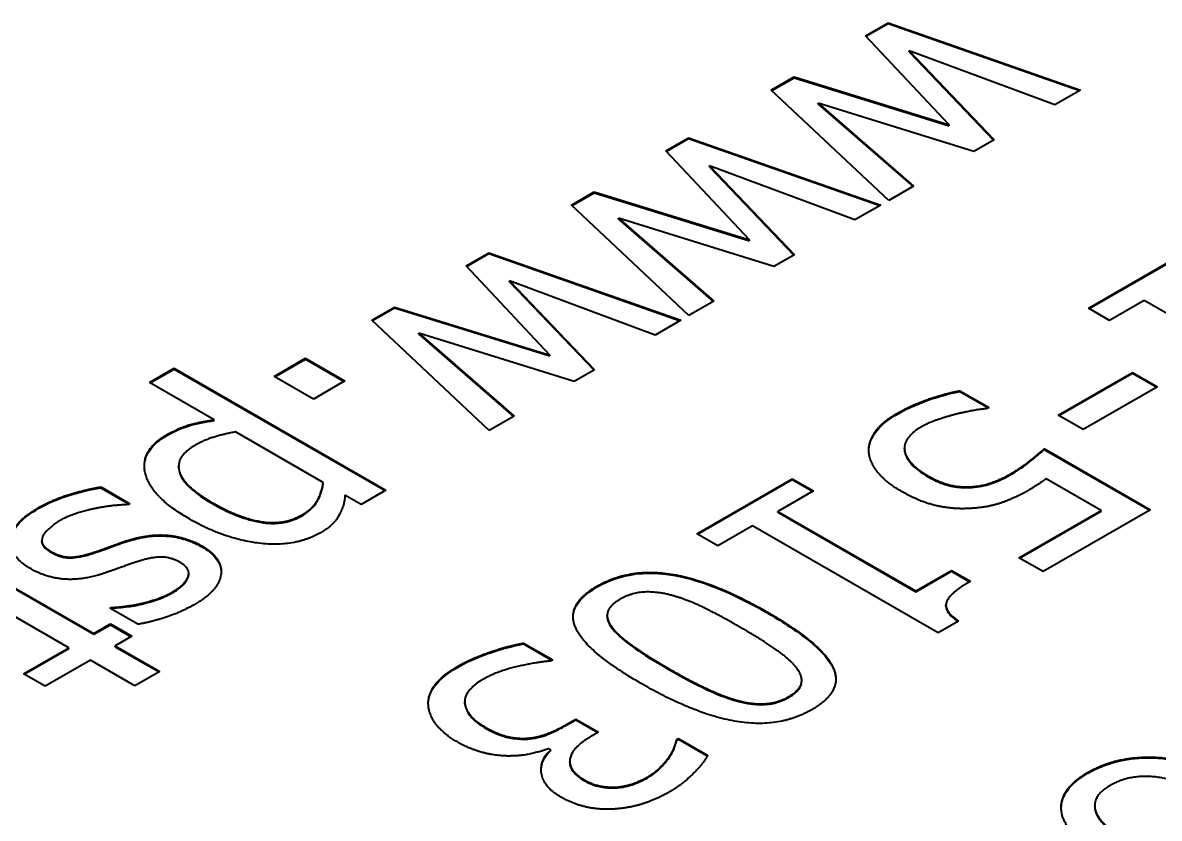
# Model space of a CAD drawing. Header units: millimetres. Extents: x 0 to 1682, y 0 to 1188.
# Drawn here: x 1434.817 to 1439.496, y 1070.36 to 1073.636 of the extents above; entities that cross this region are included whole.
import ezdxf

# ---------------------------------------------------------------- set-up
doc = ezdxf.new("R2010")
doc.units = ezdxf.units.MM
doc.header["$LTSCALE"] = 2
doc.layers.add('가시적인 것(ISO)', color=3, linetype='Continuous', lineweight=40)
doc.layers.add('가시적인 좁은 것(ISO)', color=3, linetype='Continuous', lineweight=35)

msp = doc.modelspace()

# ---------------------------------------------------------------- linework, layer by layer
at = {"layer": '가시적인 것(ISO)'}
for p, q in [((1438.2863, 1073.5821), (1438.3798, 1073.636)), ((1438.2883, 1073.58), (1438.3798, 1073.6327)), ((1438.3798, 1073.636), (1439.1713, 1073.3584)), ((1438.3798, 1073.6327), (1438.3798, 1073.636)), ((1438.3798, 1073.6327), (1439.1678, 1073.3564)), ((1438.6308, 1073.2151), (1438.2863, 1073.5821)), ((1439.0654, 1073.2974), (1438.4658, 1073.52)), ((1438.4658, 1073.52), (1438.8158, 1073.1537)), ((1438.4658, 1073.5167), (1438.4658, 1073.52)), ((1438.4658, 1073.5167), (1438.8138, 1073.1525)), ((1437.8985, 1073.3588), (1437.992, 1073.4127)), ((1437.9007, 1073.3568), (1437.992, 1073.4094)), ((1437.992, 1073.4127), (1438.6308, 1073.2151)), ((1437.992, 1073.4094), (1437.992, 1073.4127)), ((1437.992, 1073.4094), (1438.6308, 1073.2118)), ((1438.3819, 1072.9038), (1437.8985, 1073.3588)), ((1439.1713, 1073.3584), (1439.0654, 1073.2974)), ((1438.7319, 1073.1054), (1438.0917, 1073.3046)), ((1438.0917, 1073.3046), (1438.4844, 1072.9628)), ((1438.0917, 1073.3013), (1438.0917, 1073.3046)), ((1438.0917, 1073.3013), (1438.4821, 1072.9615)), ((1438.6308, 1073.2118), (1438.6308, 1073.2151)), ((1437.4639, 1073.1085), (1437.5574, 1073.1624)), ((1437.4659, 1073.1064), (1437.5574, 1073.1591)), ((1437.5574, 1073.1624), (1438.3489, 1072.8848)), ((1437.5574, 1073.1591), (1437.5574, 1073.1624)), ((1437.5574, 1073.1591), (1438.3454, 1072.8828)), ((1438.8158, 1073.1537), (1438.7319, 1073.1054)), ((1437.8084, 1072.7415), (1437.4639, 1073.1085)), ((1437.6434, 1073.0464), (1437.9934, 1072.6801)), ((1438.243, 1072.8238), (1437.6434, 1073.0464)), ((1437.6434, 1073.0431), (1437.6434, 1073.0464)), ((1437.6434, 1073.0431), (1437.9914, 1072.6789)), ((1438.4844, 1072.9628), (1438.3819, 1072.9038)), ((1437.0761, 1072.8852), (1437.1696, 1072.9391)), ((1437.0783, 1072.8832), (1437.1696, 1072.9358)), ((1437.1696, 1072.9391), (1437.8084, 1072.7415)), ((1437.1696, 1072.9358), (1437.1696, 1072.9391)), ((1437.1696, 1072.9358), (1437.8084, 1072.7382)), ((1437.5595, 1072.4302), (1437.0761, 1072.8852)), ((1438.3489, 1072.8848), (1438.243, 1072.8238)), ((1437.9095, 1072.6318), (1437.2693, 1072.831)), ((1437.2693, 1072.831), (1437.662, 1072.4892)), ((1437.2693, 1072.8277), (1437.2693, 1072.831)), ((1437.2693, 1072.8277), (1437.6597, 1072.4879)), ((1437.8084, 1072.7382), (1437.8084, 1072.7415)), ((1436.6415, 1072.635), (1436.735, 1072.6888)), ((1436.6435, 1072.6328), (1436.735, 1072.6855)), ((1436.735, 1072.6888), (1437.5265, 1072.4112)), ((1436.735, 1072.6855), (1436.735, 1072.6888)), ((1436.735, 1072.6855), (1437.523, 1072.4092)), ((1437.9934, 1072.6801), (1437.9095, 1072.6318)), ((1439.2041, 1072.4605), (1439.5974, 1072.687)), ((1439.2069, 1072.4588), (1439.5974, 1072.6837)), ((1436.986, 1072.2679), (1436.6415, 1072.635)), ((1437.4206, 1072.3502), (1436.821, 1072.5728)), ((1436.821, 1072.5728), (1437.171, 1072.2065)), ((1436.821, 1072.5695), (1436.821, 1072.5728)), ((1436.821, 1072.5695), (1437.169, 1072.2053)), ((1437.662, 1072.4892), (1437.5595, 1072.4302)), ((1439.4337, 1072.4929), (1439.2907, 1072.4106)), ((1440.1984, 1072.0526), (1439.4337, 1072.4929)), ((1436.2537, 1072.4116), (1436.3472, 1072.4655)), ((1436.2559, 1072.4096), (1436.3472, 1072.4622)), ((1436.3472, 1072.4655), (1436.986, 1072.2679)), ((1436.3472, 1072.4622), (1436.3472, 1072.4655)), ((1436.3472, 1072.4622), (1436.986, 1072.2646)), ((1439.2907, 1072.4106), (1439.2041, 1072.4605)), ((1436.7371, 1071.9566), (1436.2537, 1072.4116)), ((1437.5265, 1072.4112), (1437.4206, 1072.3502)), ((1437.0871, 1072.1582), (1436.4469, 1072.3574)), ((1436.4469, 1072.3574), (1436.8396, 1072.0156)), ((1436.4469, 1072.3541), (1436.4469, 1072.3574)), ((1436.4469, 1072.3541), (1436.8373, 1072.0143)), ((1435.8514, 1072.18), (1435.9807, 1072.2544)), ((1435.8543, 1072.1783), (1435.9807, 1072.2512)), ((1435.9807, 1072.2544), (1436.143, 1072.161)), ((1435.9807, 1072.2512), (1435.9807, 1072.2544)), ((1435.9807, 1072.2512), (1436.1402, 1072.1593)), ((1436.986, 1072.2646), (1436.986, 1072.2679)), ((1435.3385, 1072.1546), (1435.4402, 1072.2132)), ((1435.3413, 1072.153), (1435.4402, 1072.21)), ((1435.4402, 1072.2132), (1436.3115, 1071.7115)), ((1435.4402, 1072.21), (1435.4402, 1072.2132)), ((1435.4402, 1072.21), (1436.3086, 1071.7099)), ((1437.171, 1072.2065), (1437.0871, 1072.1582)), ((1439.0796, 1072.0205), (1439.3849, 1072.1963)), ((1439.3849, 1072.1963), (1439.4881, 1072.1369)), ((1439.3849, 1072.1931), (1439.3849, 1072.1963)), ((1435.6053, 1072.001), (1435.3385, 1072.1546)), ((1436.0137, 1072.0865), (1435.8514, 1072.18)), ((1436.143, 1072.161), (1436.0137, 1072.0865)), ((1439.0824, 1072.0189), (1439.3849, 1072.1931)), ((1439.3849, 1072.1931), (1439.4852, 1072.1353)), ((1438.6746, 1072.1207), (1438.7949, 1072.0514)), ((1438.6746, 1072.1174), (1438.6746, 1072.1207)), ((1438.6746, 1072.1174), (1438.7921, 1072.0498)), ((1439.4881, 1072.1369), (1439.1828, 1071.9611)), ((1436.8396, 1072.0156), (1436.7371, 1071.9566)), ((1438.7949, 1072.0514), (1438.7874, 1072.0471)), ((1439.1828, 1071.9611), (1439.0796, 1072.0205)), ((1435.6053, 1071.9977), (1435.6053, 1072.001)), ((1436.0536, 1071.7428), (1435.6919, 1071.9511)), ((1438.4467, 1071.881), (1438.4467, 1071.8843)), ((1438.4477, 1071.8696), (1438.4477, 1071.8728)), ((1439.0225, 1071.8823), (1439.4599, 1071.6305)), ((1439.0225, 1071.8791), (1439.0225, 1071.8823)), ((1439.0225, 1071.8791), (1439.457, 1071.6289)), ((1435.4585, 1071.8062), (1435.4585, 1071.8095)), ((1436.0536, 1071.7395), (1436.0536, 1071.7428)), ((1437.5916, 1071.5319), (1437.9849, 1071.7584)), ((1437.5944, 1071.5303), (1437.9849, 1071.7551)), ((1437.9849, 1071.7584), (1438.0716, 1071.7085)), ((1437.9849, 1071.7551), (1437.9849, 1071.7584)), ((1437.9849, 1071.7551), (1438.0687, 1071.7069)), ((1439.2563, 1071.6281), (1439.0301, 1071.7584)), ((1435.1377, 1071.7246), (1435.258, 1071.6553)), ((1435.1377, 1071.7213), (1435.1377, 1071.7246)), ((1435.1377, 1071.7213), (1435.2552, 1071.6537)), ((1436.2097, 1071.6529), (1436.143, 1071.6913)), ((1436.3115, 1071.7115), (1436.2097, 1071.6529)), ((1438.0716, 1071.7085), (1437.9251, 1071.6242)), ((1438.7124, 1071.7219), (1438.7124, 1071.7251)), ((1435.258, 1071.6553), (1435.2525, 1071.6521)), ((1437.9251, 1071.6242), (1438.4938, 1071.2967)), ((1437.9251, 1071.6209), (1437.9251, 1071.6242)), ((1437.9251, 1071.6209), (1438.4938, 1071.2934)), ((1438.918, 1071.4333), (1439.2563, 1071.6281)), ((1438.9209, 1071.4317), (1439.2563, 1071.6248)), ((1439.4599, 1071.6305), (1439.0177, 1071.3759)), ((1439.2563, 1071.6248), (1439.2563, 1071.6281)), ((1437.8213, 1071.5644), (1437.6782, 1071.482)), ((1438.5859, 1071.124), (1437.8213, 1071.5644)), ((1434.8954, 1071.5002), (1434.8954, 1071.5034)), ((1437.6782, 1071.482), (1437.5916, 1071.5319)), ((1435.115, 1071.4541), (1435.115, 1071.4573)), ((1439.0177, 1071.3759), (1438.918, 1071.4333)), ((1435.5, 1071.3654), (1435.5, 1071.3687)), ((1438.4938, 1071.2967), (1438.6402, 1071.381)), ((1438.4938, 1071.2934), (1438.6402, 1071.3778)), ((1438.6402, 1071.381), (1438.7179, 1071.3363)), ((1438.6402, 1071.3778), (1438.6402, 1071.381)), ((1438.6402, 1071.3778), (1438.7151, 1071.3346)), ((1434.7561, 1071.3243), (1435.1088, 1071.1211)), ((1434.7561, 1071.321), (1435.1088, 1071.1179)), ((1438.4938, 1071.2934), (1438.4938, 1071.2967)), ((1435.007, 1071.0625), (1434.7038, 1071.2372)), ((1435.1755, 1071.2253), (1435.181, 1071.2284)), ((1435.2903, 1071.1592), (1435.1755, 1071.2253)), ((1435.1783, 1071.2236), (1435.181, 1071.2252)), ((1435.181, 1071.2252), (1435.181, 1071.2284)), ((1438.6176, 1071.2345), (1438.6176, 1071.2378)), ((1437.2228, 1071.1923), (1437.2228, 1071.1955)), ((1438.6698, 1071.1723), (1438.5859, 1071.124)), ((1435.1088, 1071.1211), (1435.1776, 1071.1607)), ((1435.1088, 1071.1179), (1435.1776, 1071.1575)), ((1435.1088, 1071.1179), (1435.1088, 1071.1211)), ((1435.1776, 1071.1607), (1435.2663, 1071.1097)), ((1435.1776, 1071.1575), (1435.1776, 1071.1607)), ((1435.1776, 1071.1575), (1435.2634, 1071.108)), ((1437.2464, 1071.139), (1437.2464, 1071.1423)), ((1435.2663, 1071.1097), (1435.1975, 1071.0701)), ((1436.8785, 1071.0817), (1436.9989, 1071.0124)), ((1436.8785, 1071.0784), (1436.8785, 1071.0817)), ((1436.8785, 1071.0784), (1436.996, 1071.0107)), ((1434.82, 1070.9548), (1435.007, 1071.0625)), ((1434.8228, 1070.9532), (1435.007, 1071.0593)), ((1435.007, 1071.0593), (1435.007, 1071.0625)), ((1435.1975, 1071.0701), (1435.3804, 1070.9647)), ((1435.1975, 1071.0668), (1435.1975, 1071.0701)), ((1435.1975, 1071.0668), (1435.3776, 1070.9631)), ((1435.0957, 1071.0115), (1434.9087, 1070.9037)), ((1435.2787, 1070.9061), (1435.0957, 1071.0115)), ((1436.9989, 1071.0124), (1436.9913, 1071.008)), ((1434.9087, 1070.9037), (1434.82, 1070.9548)), ((1435.3804, 1070.9647), (1435.2787, 1070.9061)), ((1438.0236, 1070.9252), (1438.0236, 1070.9284)), ((1436.6362, 1070.8374), (1436.6362, 1070.8407)), ((1436.6365, 1070.8313), (1436.6365, 1070.8346)), ((1437.047, 1070.7423), (1437.0931, 1070.7688)), ((1437.047, 1070.739), (1437.0931, 1070.7656)), ((1437.0931, 1070.7688), (1437.1873, 1070.7146)), ((1437.0931, 1070.7656), (1437.0931, 1070.7688)), ((1437.0931, 1070.7656), (1437.1844, 1070.713)), ((1437.1873, 1070.7146), (1437.1515, 1070.694)), ((1437.5098, 1070.6857), (1437.516, 1070.6893)), ((1437.5098, 1070.6824), (1437.516, 1070.686)), ((1437.5098, 1070.6824), (1437.5098, 1070.6857)), ((1437.516, 1070.6893), (1437.6363, 1070.62)), ((1437.516, 1070.686), (1437.516, 1070.6893)), ((1437.516, 1070.686), (1437.635, 1070.6174)), ((1436.9906, 1070.6425), (1436.9824, 1070.6473)), ((1436.9906, 1070.6393), (1436.9906, 1070.6425)), ((1437.4774, 1070.6092), (1437.4774, 1070.6124)), ((1437.0687, 1070.591), (1437.0687, 1070.5943)), ((1437.2643, 1070.4856), (1437.2643, 1070.4889)), ((1439.2302, 1070.4096), (1439.2302, 1070.4129))]:
    msp.add_line(p, q, dxfattribs=at)
for points, degree in [([(1438.4154, 1072.0269), (1438.4731, 1072.0601), (1438.612, 1072.1092), (1438.6746, 1072.1207)], 2), ([(1438.3005, 1071.8649), (1438.2964, 1071.9069), (1438.3528, 1071.9908), (1438.4154, 1072.0269)], 2), ([(1438.6547, 1072.0229), (1438.6113, 1072.0114), (1438.5453, 1071.9885), (1438.5123, 1071.9695)], 2), ([(1438.7874, 1072.0471), (1438.7654, 1072.0455), (1438.6939, 1072.0328), (1438.6547, 1072.0229)], 2), ([(1435.41, 1071.94), (1435.4547, 1071.9658), (1435.5461, 1071.9931), (1435.6053, 1072.001)], 2), ([(1438.5123, 1071.9695), (1438.48, 1071.9508), (1438.4429, 1071.9009), (1438.4477, 1071.8728)], 2), ([(1435.5028, 1071.5927), (1435.3433, 1071.6846), (1435.2993, 1071.8763), (1435.41, 1071.94)], 2), ([(1435.6919, 1071.9511), (1435.6321, 1071.9396), (1435.5599, 1071.9155), (1435.5234, 1071.8945)], 2), ([(1435.5234, 1071.8945), (1435.4444, 1071.8489), (1435.4787, 1071.7278), (1435.5956, 1071.6605)], 2), ([(1438.4467, 1071.881), (1438.4467, 1071.8772), (1438.447, 1071.8734), (1438.4477, 1071.8696)], 3), ([(1438.4477, 1071.8728), (1438.4532, 1071.8467), (1438.4993, 1071.7956), (1438.5446, 1071.7695)], 2), ([(1438.8843, 1071.779), (1438.9276, 1071.8039), (1439.0019, 1071.8633), (1439.0225, 1071.8823)], 2), ([(1438.4339, 1071.7065), (1438.3727, 1071.7418), (1438.3053, 1071.8233), (1438.3005, 1071.8649)], 2), ([(1438.7124, 1071.7251), (1438.7571, 1071.7263), (1438.8424, 1071.7548), (1438.8843, 1071.779)], 2), ([(1435.9656, 1071.609), (1436.0089, 1071.6339), (1436.0488, 1071.7036), (1436.0536, 1071.7428)], 2), ([(1438.5446, 1071.7695), (1438.59, 1071.7433), (1438.6712, 1071.7235), (1438.7124, 1071.7251)], 2), ([(1439.0301, 1071.7584), (1439.0136, 1071.7457), (1438.9772, 1071.7224), (1438.962, 1071.7136)], 2), ([(1434.8833, 1071.6399), (1434.9438, 1071.6747), (1435.0841, 1071.7159), (1435.1377, 1071.7246)], 2), ([(1436.143, 1071.6913), (1436.1416, 1071.6486), (1436.0969, 1071.5674), (1436.0426, 1071.5361)], 2), ([(1438.722, 1071.6364), (1438.6498, 1071.6313), (1438.5109, 1071.6622), (1438.4339, 1071.7065)], 2), ([(1438.962, 1071.7136), (1438.9001, 1071.678), (1438.7929, 1071.6408), (1438.722, 1071.6364)], 2), ([(1434.7657, 1071.5056), (1434.7698, 1071.5405), (1434.8221, 1071.6046), (1434.8833, 1071.6399)], 2), ([(1435.1239, 1071.6375), (1435.0847, 1071.63), (1435.0036, 1071.6054), (1434.9699, 1071.586)], 2), ([(1435.2525, 1071.6521), (1435.2285, 1071.651), (1435.1673, 1071.6458), (1435.1239, 1071.6375)], 2), ([(1435.5956, 1071.6605), (1435.705, 1071.5975), (1435.8913, 1071.5662), (1435.9656, 1071.609)], 2), ([(1436.0426, 1071.5361), (1435.9381, 1071.4759), (1435.6486, 1071.5088), (1435.5028, 1071.5927)], 2), ([(1434.9699, 1071.586), (1434.9458, 1071.5722), (1434.9025, 1071.533), (1434.8984, 1071.5203)], 2), ([(1434.8461, 1071.3896), (1434.8049, 1071.4134), (1434.7629, 1071.4732), (1434.7657, 1071.5056)], 2), ([(1434.8984, 1071.5203), (1434.8922, 1071.5017), (1434.9053, 1071.4751), (1434.9355, 1071.4577)], 2), ([(1435.115, 1071.4573), (1435.1398, 1071.4652), (1435.2161, 1071.4941), (1435.2498, 1071.5048)], 2), ([(1435.2498, 1071.5048), (1435.3405, 1071.5326), (1435.4911, 1071.5179), (1435.5544, 1071.4815)], 2), ([(1434.9355, 1071.4577), (1434.974, 1071.4355), (1435.0517, 1071.4359), (1435.115, 1071.4573)], 2), ([(1435.5544, 1071.4815), (1435.6403, 1071.432), (1435.6252, 1071.2989), (1435.5228, 1071.2399)], 2), ([(1435.2862, 1071.4165), (1435.2573, 1071.407), (1435.1893, 1071.3821), (1435.1514, 1071.369)], 2), ([(1435.465, 1071.4134), (1435.4244, 1071.4367), (1435.344, 1071.4355), (1435.2862, 1071.4165)], 2), ([(1435.4347, 1071.293), (1435.4849, 1071.3219), (1435.5097, 1071.3876), (1435.465, 1071.4134)], 2), ([(1435.1514, 1071.369), (1435.0662, 1071.3405), (1434.917, 1071.3488), (1434.8461, 1071.3896)], 2), ([(1437.1811, 1071.3161), (1437.3145, 1071.3929), (1437.6569, 1071.3391), (1437.8804, 1071.2104)], 2), ([(1437.366, 1070.9134), (1437.1378, 1071.0448), (1437.0497, 1071.2405), (1437.1811, 1071.3161)], 2), ([(1438.7179, 1071.3363), (1438.6347, 1071.2884), (1438.6058, 1071.2147), (1438.6698, 1071.1723)], 2), ([(1435.181, 1071.2284), (1435.2525, 1071.2316), (1435.3866, 1071.2653), (1435.4347, 1071.293)], 2), ([(1437.2753, 1071.2618), (1437.2306, 1071.2361), (1437.2175, 1071.1771), (1437.2464, 1071.1423)], 2), ([(1437.4871, 1071.2785), (1437.4272, 1071.2947), (1437.322, 1071.2888), (1437.2753, 1071.2618)], 2), ([(1437.7704, 1071.147), (1437.681, 1071.1985), (1437.551, 1071.2614), (1437.4871, 1071.2785)], 2), ([(1435.5228, 1071.2399), (1435.4726, 1071.211), (1435.3447, 1071.1675), (1435.2903, 1071.1592)], 2), ([(1437.8804, 1071.2104), (1438.1101, 1071.0781), (1438.1967, 1070.8833), (1438.0647, 1070.8073)], 2), ([(1437.2464, 1071.1423), (1437.2725, 1071.109), (1437.3887, 1071.027), (1437.4761, 1070.9767)], 2), ([(1438.0007, 1070.9819), (1437.9739, 1071.0163), (1437.8536, 1071.0991), (1437.7704, 1071.147)], 2), ([(1436.6062, 1070.9851), (1436.6667, 1071.0199), (1436.8166, 1071.0706), (1436.8785, 1071.0817)], 2), ([(1436.4866, 1070.8259), (1436.4831, 1070.8682), (1436.543, 1070.9486), (1436.6062, 1070.9851)], 2), ([(1436.9913, 1071.008), (1436.9308, 1071.0033), (1436.7685, 1070.9653), (1436.7107, 1070.932)], 2), ([(1437.9705, 1070.8615), (1438.0159, 1070.8876), (1438.0289, 1070.9466), (1438.0007, 1070.9819)], 2), ([(1437.4761, 1070.9767), (1437.5634, 1070.9264), (1437.705, 1070.8599), (1437.7642, 1070.8441)], 2), ([(1436.7107, 1070.932), (1436.6777, 1070.913), (1436.6337, 1070.8623), (1436.6365, 1070.8346)], 2), ([(1438.0647, 1070.8073), (1437.932, 1070.7308), (1437.5875, 1070.7859), (1437.366, 1070.9134)], 2), ([(1437.7642, 1070.8441), (1437.824, 1070.8286), (1437.9251, 1070.8354), (1437.9705, 1070.8615)], 2), ([(1436.6062, 1070.6746), (1436.5492, 1070.7075), (1436.4893, 1070.7847), (1436.4866, 1070.8259)], 2), ([(1436.6362, 1070.8374), (1436.6362, 1070.8354), (1436.6363, 1070.8334), (1436.6365, 1070.8313)], 3), ([(1436.6365, 1070.8346), (1436.6406, 1070.8077), (1436.6784, 1070.7597), (1436.7245, 1070.7332)], 2), ([(1436.7245, 1070.7332), (1436.7706, 1070.7067), (1436.8558, 1070.6869), (1436.8957, 1070.6901)], 2), ([(1436.8957, 1070.6901), (1436.9356, 1070.6932), (1437.0105, 1070.7213), (1437.047, 1070.7423)], 2), ([(1436.8194, 1070.6168), (1436.7706, 1070.6164), (1436.6619, 1070.6425), (1436.6062, 1070.6746)], 2), ([(1437.1515, 1070.694), (1437.0786, 1070.652), (1437.0607, 1070.5578), (1437.1302, 1070.5178)], 2), ([(1437.4774, 1070.6124), (1437.4919, 1070.6342), (1437.5056, 1070.6706), (1437.5098, 1070.6857)], 2), ([(1436.9824, 1070.6473), (1436.9514, 1070.6358), (1436.8689, 1070.6168), (1436.8194, 1070.6168)], 2), ([(1437.0319, 1070.4477), (1436.9617, 1070.4881), (1436.9432, 1070.5994), (1436.9906, 1070.6425)], 2), ([(1437.3887, 1070.5305), (1437.4183, 1070.5475), (1437.4609, 1070.5895), (1437.4774, 1070.6124)], 2), ([(1437.6363, 1070.62), (1437.6212, 1070.5883), (1437.5325, 1070.5), (1437.4781, 1070.4687)], 2), ([(1439.2019, 1070.5491), (1439.3277, 1070.6216), (1439.653, 1070.6006), (1439.8084, 1070.5111)], 2), ([(1437.1302, 1070.5178), (1437.1625, 1070.4992), (1437.2326, 1070.4865), (1437.2643, 1070.4889)], 2), ([(1437.2643, 1070.4889), (1437.2993, 1070.4925), (1437.3605, 1070.5142), (1437.3887, 1070.5305)], 2), ([(1439.2686, 1070.2003), (1439.1077, 1070.293), (1439.0795, 1070.4787), (1439.2019, 1070.5491)], 2), ([(1439.7032, 1070.4506), (1439.5828, 1070.5198), (1439.3731, 1070.5416), (1439.294, 1070.4961)], 2), ([(1437.4781, 1070.4687), (1437.4231, 1070.437), (1437.3186, 1070.4038), (1437.2608, 1070.399)], 2), ([(1439.294, 1070.4961), (1439.2156, 1070.4509), (1439.2514, 1070.3314), (1439.3738, 1070.2609)], 2), ([(1437.2608, 1070.399), (1437.1983, 1070.3939), (1437.0841, 1070.4176), (1437.0319, 1070.4477)], 2)]:
    msp.add_open_spline(points, degree=degree, dxfattribs=at)
for points, knots in [([(1438.4154, 1072.0236), (1438.4685, 1072.0542), (1438.5172, 1072.0724), (1438.5838, 1072.096), (1438.6285, 1072.109), (1438.6746, 1072.1174)], [-0.05861252, -0.05861252, -0.05861252, -0.05861252, -0.03626951, -0.03626951, 0, 0, 0, 0]), ([(1438.3, 1071.874), (1438.3002, 1071.8846), (1438.3019, 1071.8952), (1438.3109, 1071.9247), (1438.3205, 1071.94), (1438.3475, 1071.9777), (1438.3781, 1072.0022), (1438.4154, 1072.0236)], [-0.06056554, -0.06056554, -0.06056554, -0.06056554, -0.05307498, -0.05307498, -0.03947407, -0.03947407, 0, 0, 0, 0]), ([(1435.41, 1071.9367), (1435.4512, 1071.9605), (1435.4839, 1071.9712), (1435.5333, 1071.986), (1435.5692, 1071.9929), (1435.6053, 1071.9977)], [-0.04174994, -0.04174994, -0.04174994, -0.04174994, -0.02781373, -0.02781373, 0, 0, 0, 0]), ([(1435.3176, 1071.8097), (1435.3177, 1071.8106), (1435.3177, 1071.8115), (1435.3185, 1071.835), (1435.3257, 1071.857), (1435.3566, 1071.9002), (1435.3804, 1071.9197), (1435.41, 1071.9367)], [-0.06203543, -0.06203543, -0.06203543, -0.06203543, -0.06087064, -0.06087064, -0.03143348, -0.03143348, 0, 0, 0, 0]), ([(1438.4477, 1071.8696), (1438.4524, 1071.8469), (1438.4664, 1071.8288), (1438.4934, 1071.7988), (1438.5183, 1071.7814), (1438.5446, 1071.7662)], [-0.04388084, -0.04388084, -0.04388084, -0.04388084, -0.02795964, -0.02795964, 0, 0, 0, 0]), ([(1438.8843, 1071.7757), (1438.9271, 1071.8003), (1438.9548, 1071.8224), (1438.9831, 1071.845), (1439.0057, 1071.8635), (1439.0225, 1071.8791)], [-0.03682437, -0.03682437, -0.03682437, -0.03682437, -0.0238375, -0.0238375, 0, 0, 0, 0]), ([(1435.4585, 1071.8062), (1435.4585, 1071.8034), (1435.4587, 1071.8006), (1435.4617, 1071.7751), (1435.4742, 1071.7555), (1435.5133, 1071.7094), (1435.554, 1071.6812), (1435.5956, 1071.6572)], [-0.06951505, -0.06951505, -0.06951505, -0.06951505, -0.06668763, -0.06668763, -0.04422001, -0.04422001, 0, 0, 0, 0]), ([(1438.7124, 1071.7219), (1438.7275, 1071.7223), (1438.7422, 1071.7238), (1438.7773, 1071.73), (1438.7928, 1071.735), (1438.8307, 1071.7477), (1438.859, 1071.7611), (1438.8843, 1071.7757)], [-0.0370555, -0.0370555, -0.0370555, -0.0370555, -0.03287275, -0.03287275, -0.02685488, -0.02685488, 0, 0, 0, 0]), ([(1435.9656, 1071.6057), (1435.98, 1071.614), (1435.9925, 1071.6231), (1436.0139, 1071.6433), (1436.0224, 1071.6542), (1436.0343, 1071.675), (1436.0488, 1071.7006), (1436.0536, 1071.7395)], [-0.1715276, -0.1715276, -0.1715276, -0.1715276, -0.1117562, -0.1117562, -0.0508267, -0.0508267, 0, 0, 0, 0]), ([(1438.5446, 1071.7662), (1438.5605, 1071.7571), (1438.5782, 1071.7481), (1438.6104, 1071.7356), (1438.6263, 1071.7306), (1438.6676, 1071.7227), (1438.6897, 1071.721), (1438.7124, 1071.7219)], [-0.05405512, -0.05405512, -0.05405512, -0.05405512, -0.03261297, -0.03261297, -0.01706878, -0.01706878, 0, 0, 0, 0]), ([(1434.8833, 1071.6366), (1434.9422, 1071.6706), (1434.9937, 1071.6861), (1435.0523, 1071.7033), (1435.0961, 1071.7146), (1435.1377, 1071.7213)], [-0.04947373, -0.04947373, -0.04947373, -0.04947373, -0.03241669, -0.03241669, 0, 0, 0, 0]), ([(1434.7657, 1071.5024), (1434.7695, 1071.5349), (1434.7867, 1071.5579), (1434.8153, 1071.5931), (1434.8473, 1071.6159), (1434.8833, 1071.6366)], [-0.05651006, -0.05651006, -0.05651006, -0.05651006, -0.03820024, -0.03820024, 0, 0, 0, 0]), ([(1435.5956, 1071.6572), (1435.6259, 1071.6398), (1435.6593, 1071.6227), (1435.7226, 1071.5973), (1435.7536, 1071.5872), (1435.8054, 1071.577), (1435.8257, 1071.5743), (1435.8675, 1071.5745), (1435.8866, 1071.5768), (1435.9278, 1071.5869), (1435.948, 1071.5956), (1435.9656, 1071.6057)], [-0.1123021, -0.1123021, -0.1123021, -0.1123021, -0.0777525, -0.0777525, -0.0500389, -0.0500389, -0.0335925, -0.0335925, -0.0187046, -0.0187046, 0, 0, 0, 0]), ([(1434.8954, 1071.5002), (1434.8954, 1071.4986), (1434.8955, 1071.497), (1434.8968, 1071.4871), (1434.9004, 1071.4819), (1434.9095, 1071.471), (1434.9214, 1071.4626), (1434.9355, 1071.4544)], [-0.02135759, -0.02135759, -0.02135759, -0.02135759, -0.02034038, -0.02034038, -0.01500889, -0.01500889, 0, 0, 0, 0]), ([(1435.115, 1071.4541), (1435.1407, 1071.4623), (1435.1705, 1071.4736), (1435.2011, 1071.4852), (1435.2254, 1071.4938), (1435.2498, 1071.5016)], [-0.02746583, -0.02746583, -0.02746583, -0.02746583, -0.02084657, -0.02084657, 0, 0, 0, 0]), ([(1435.2498, 1071.5016), (1435.272, 1071.5083), (1435.2954, 1071.5142), (1435.3408, 1071.5215), (1435.3625, 1071.5235), (1435.4161, 1071.5234), (1435.4433, 1071.519), (1435.4993, 1071.5054), (1435.5287, 1071.493), (1435.5544, 1071.4782)], [-0.07300655, -0.07300655, -0.07300655, -0.07300655, -0.0583934, -0.0583934, -0.04559979, -0.04559979, -0.02726481, -0.02726481, 0, 0, 0, 0]), ([(1434.9355, 1071.4544), (1434.9448, 1071.4491), (1434.9551, 1071.4441), (1434.976, 1071.437), (1434.9864, 1071.4345), (1435.0069, 1071.4322), (1435.0181, 1071.432), (1435.0579, 1071.4368), (1435.0863, 1071.4444), (1435.115, 1071.4541)], [-0.07804102, -0.07804102, -0.07804102, -0.07804102, -0.05755575, -0.05755575, -0.0399582, -0.0399582, -0.02494148, -0.02494148, 0, 0, 0, 0]), ([(1435.5544, 1071.4782), (1435.5678, 1071.4705), (1435.58, 1071.4622), (1435.6006, 1071.4447), (1435.6091, 1071.4357), (1435.6274, 1071.4096), (1435.6331, 1071.3923), (1435.6334, 1071.3745)], [-0.17395427, -0.17395427, -0.17395427, -0.17395427, -0.14718709, -0.14718709, -0.1219137, -0.1219137, -0.0779216, -0.0779216, -0.0779216, -0.0779216]), ([(1435.4347, 1071.2897), (1435.4481, 1071.2974), (1435.4603, 1071.3058), (1435.4798, 1071.3233), (1435.4874, 1071.3322), (1435.4996, 1071.3539), (1435.5, 1071.3623), (1435.5, 1071.3654)], [-0.03200283, -0.03200283, -0.03200283, -0.03200283, -0.028789771, -0.028789771, -0.025858734, -0.025858734, -0.022050036, -0.022050036, -0.022050036, -0.022050036]), ([(1437.1811, 1071.3128), (1437.2007, 1071.3241), (1437.2222, 1071.3345), (1437.2671, 1071.351), (1437.29, 1071.3575), (1437.3499, 1071.3687), (1437.3864, 1071.3709), (1437.4543, 1071.3677), (1437.5025, 1071.3629), (1437.6765, 1071.3146), (1437.7839, 1071.2626), (1437.8804, 1071.2071)], [-0.3574821, -0.3574821, -0.3574821, -0.3574821, -0.2990686, -0.2990686, -0.2453836, -0.2453836, -0.1667227, -0.1667227, -0.1023246, -0.1023246, 0, 0, 0, 0]), ([(1437.0827, 1071.1887), (1437.0831, 1071.2098), (1437.0903, 1071.23), (1437.1221, 1071.2734), (1437.1491, 1071.2944), (1437.1811, 1071.3128)], [-0.06133305, -0.06133305, -0.06133305, -0.06133305, -0.03386925, -0.03386925, 0, 0, 0, 0]), ([(1435.181, 1071.2252), (1435.2386, 1071.2277), (1435.2853, 1071.2365), (1435.3634, 1071.2563), (1435.4018, 1071.2708), (1435.4347, 1071.2897)], [-0.06393371, -0.06393371, -0.06393371, -0.06393371, -0.03491759, -0.03491759, 0, 0, 0, 0]), ([(1438.6176, 1071.2345), (1438.6176, 1071.2254), (1438.6211, 1071.2165), (1438.6359, 1071.1945), (1438.6509, 1071.1819), (1438.6672, 1071.1708)], [-0.03170663, -0.03170663, -0.03170663, -0.03170663, -0.01978743, -0.01978743, -0.00100409, -0.00100409, -0.00100409, -0.00100409]), ([(1437.2228, 1071.1923), (1437.2228, 1071.1901), (1437.223, 1071.1878), (1437.2254, 1071.1693), (1437.2343, 1071.1535), (1437.2464, 1071.139)], [-0.02412402, -0.02412402, -0.02412402, -0.02412402, -0.02098571, -0.02098571, 0, 0, 0, 0]), ([(1437.8804, 1071.2071), (1437.9371, 1071.1745), (1437.994, 1071.1383), (1438.0813, 1071.0702), (1438.1194, 1071.0348), (1438.1529, 1070.9812), (1438.1636, 1070.9582), (1438.1641, 1070.9322)], [-0.2537224, -0.2537224, -0.2537224, -0.2537224, -0.1682701, -0.1682701, -0.0972012, -0.0972012, -0.0632097, -0.0632097, -0.0632097, -0.0632097]), ([(1437.2464, 1071.139), (1437.2669, 1071.1129), (1437.2994, 1071.0868), (1437.3518, 1071.0498), (1437.3948, 1071.0202), (1437.4761, 1070.9735)], [-0.213325, -0.213325, -0.213325, -0.213325, -0.0861501, -0.0861501, 0, 0, 0, 0]), ([(1436.6062, 1070.9818), (1436.6635, 1071.0148), (1436.7171, 1071.0337), (1436.7841, 1071.0563), (1436.8315, 1071.07), (1436.8785, 1071.0784)], [-0.05838601, -0.05838601, -0.05838601, -0.05838601, -0.03694874, -0.03694874, 0, 0, 0, 0]), ([(1436.4862, 1070.8329), (1436.4864, 1070.8435), (1436.4881, 1070.854), (1436.4965, 1070.88), (1436.5046, 1070.8937), (1436.5346, 1070.9341), (1436.5676, 1070.9595), (1436.6062, 1070.9818)], [-0.06796027, -0.06796027, -0.06796027, -0.06796027, -0.05716317, -0.05716317, -0.04099243, -0.04099243, 0, 0, 0, 0]), ([(1437.4761, 1070.9735), (1437.5252, 1070.9452), (1437.5802, 1070.9153), (1437.6589, 1070.8783), (1437.709, 1070.8556), (1437.7642, 1070.8408)], [-0.1453669, -0.1453669, -0.1453669, -0.1453669, -0.0456066, -0.0456066, 0, 0, 0, 0]), ([(1437.9705, 1070.8582), (1437.9808, 1070.8642), (1437.9903, 1070.8706), (1438.0056, 1070.884), (1438.0116, 1070.8908), (1438.0195, 1070.904), (1438.0236, 1070.9131), (1438.0236, 1070.9252)], [-0.08378199, -0.08378199, -0.08378199, -0.08378199, -0.06139139, -0.06139139, -0.04110778, -0.04110778, -0.02408797, -0.02408797, -0.02408797, -0.02408797]), ([(1437.7642, 1070.8408), (1437.7799, 1070.8368), (1437.7963, 1070.8334), (1437.8281, 1070.8291), (1437.8433, 1070.828), (1437.8798, 1070.8283), (1437.897, 1070.8308), (1437.9343, 1070.8401), (1437.9536, 1070.8485), (1437.9705, 1070.8582)], [-0.04998703, -0.04998703, -0.04998703, -0.04998703, -0.03966355, -0.03966355, -0.03045864, -0.03045864, -0.01784843, -0.01784843, 0, 0, 0, 0]), ([(1436.6365, 1070.8313), (1436.6392, 1070.8139), (1436.6469, 1070.7964), (1436.6736, 1070.7626), (1436.6975, 1070.7455), (1436.7245, 1070.7299)], [-0.05419994, -0.05419994, -0.05419994, -0.05419994, -0.02860353, -0.02860353, 0, 0, 0, 0]), ([(1436.7245, 1070.7299), (1436.7422, 1070.7197), (1436.7622, 1070.7099), (1436.8061, 1070.6942), (1436.8245, 1070.6907), (1436.8582, 1070.686), (1436.8769, 1070.6853), (1436.8957, 1070.6868)], [-0.03715444, -0.03715444, -0.03715444, -0.03715444, -0.02600354, -0.02600354, -0.01425393, -0.01425393, 0, 0, 0, 0]), ([(1436.8957, 1070.6868), (1436.9092, 1070.6879), (1436.9223, 1070.6898), (1436.9535, 1070.6968), (1436.9672, 1070.7018), (1436.9998, 1070.714), (1437.0244, 1070.7261), (1437.047, 1070.739)], [-0.03274112, -0.03274112, -0.03274112, -0.03274112, -0.02914895, -0.02914895, -0.02391107, -0.02391107, 0, 0, 0, 0]), ([(1437.4774, 1070.6092), (1437.4917, 1070.6307), (1437.4969, 1070.6442), (1437.5029, 1070.6601), (1437.5067, 1070.6714), (1437.5098, 1070.6824)], [-0.02108501, -0.02108501, -0.02108501, -0.02108501, -0.01452286, -0.01452286, 0, 0, 0, 0]), ([(1436.9509, 1070.56), (1436.9511, 1070.5681), (1436.9522, 1070.5765), (1436.9603, 1070.6045), (1436.9722, 1070.6226), (1436.9906, 1070.6393)], [-0.03685923, -0.03685923, -0.03685923, -0.03685923, -0.02574419, -0.02574419, 0, 0, 0, 0]), ([(1437.3887, 1070.5272), (1437.4172, 1070.5436), (1437.4331, 1070.5588), (1437.454, 1070.5794), (1437.4666, 1070.594), (1437.4774, 1070.6092)], [-0.03103479, -0.03103479, -0.03103479, -0.03103479, -0.02134227, -0.02134227, 0, 0, 0, 0]), ([(1439.2019, 1070.5459), (1439.2214, 1070.5571), (1439.2425, 1070.5674), (1439.2867, 1070.5845), (1439.3093, 1070.5915), (1439.3738, 1070.6058), (1439.4158, 1070.6098), (1439.4996, 1070.6085), (1439.5528, 1070.6039), (1439.6873, 1070.5694), (1439.7522, 1070.5402), (1439.8084, 1070.5079)], [-0.2314011, -0.2314011, -0.2314011, -0.2314011, -0.1968434, -0.1968434, -0.1646481, -0.1646481, -0.1102897, -0.1102897, -0.0596216, -0.0596216, 0, 0, 0, 0]), ([(1437.0687, 1070.591), (1437.0687, 1070.5907), (1437.0687, 1070.5904), (1437.0689, 1070.5776), (1437.0734, 1070.5656), (1437.0931, 1070.5391), (1437.1103, 1070.526), (1437.1302, 1070.5145)], [-0.03782115, -0.03782115, -0.03782115, -0.03782115, -0.03745865, -0.03745865, -0.02113177, -0.02113177, 0, 0, 0, 0]), ([(1437.1302, 1070.5145), (1437.1421, 1070.5077), (1437.1553, 1070.5015), (1437.1775, 1070.4941), (1437.1909, 1070.4902), (1437.2287, 1070.4851), (1437.2465, 1070.4843), (1437.2643, 1070.4856)], [-0.0586607, -0.0586607, -0.0586607, -0.0586607, -0.0290764, -0.0290764, -0.01347233, -0.01347233, 0, 0, 0, 0]), ([(1437.2643, 1070.4856), (1437.2974, 1070.489), (1437.3198, 1070.4965), (1437.3514, 1070.5077), (1437.3709, 1070.5169), (1437.3887, 1070.5272)], [-0.02782653, -0.02782653, -0.02782653, -0.02782653, -0.01889632, -0.01889632, 0, 0, 0, 0]), ([(1439.0921, 1070.4031), (1439.0921, 1070.4031), (1439.0921, 1070.4031), (1439.0925, 1070.4281), (1439.1007, 1070.4522), (1439.1368, 1070.502), (1439.1663, 1070.5254), (1439.2019, 1070.5459)], [-0.07029154, -0.07029154, -0.07029154, -0.07029154, -0.07026923, -0.07026923, -0.03775459, -0.03775459, 0, 0, 0, 0]), ([(1439.2302, 1070.4096), (1439.2302, 1070.4065), (1439.2304, 1070.4034), (1439.2337, 1070.3788), (1439.2459, 1070.3597), (1439.2858, 1070.3136), (1439.3274, 1070.2844), (1439.3738, 1070.2576)], [-0.07846513, -0.07846513, -0.07846513, -0.07846513, -0.07477469, -0.07477469, -0.04926273, -0.04926273, 0, 0, 0, 0])]:
    msp.add_open_spline(points, degree=3, knots=knots, dxfattribs=at)
at = {"layer": '가시적인 좁은 것(ISO)'}
for p, q in [((1438.4154, 1072.0236), (1438.4154, 1072.0269)), ((1435.41, 1071.9367), (1435.41, 1071.94)), ((1438.8843, 1071.7757), (1438.8843, 1071.779)), ((1438.5446, 1071.7662), (1438.5446, 1071.7695)), ((1434.8833, 1071.6366), (1434.8833, 1071.6399)), ((1435.5956, 1071.6572), (1435.5956, 1071.6605)), ((1435.9656, 1071.6057), (1435.9656, 1071.609)), ((1435.2498, 1071.5016), (1435.2498, 1071.5048)), ((1434.9355, 1071.4544), (1434.9355, 1071.4577)), ((1435.5544, 1071.4782), (1435.5544, 1071.4815)), ((1437.1811, 1071.3128), (1437.1811, 1071.3161)), ((1435.4347, 1071.2897), (1435.4347, 1071.293)), ((1437.8804, 1071.2071), (1437.8804, 1071.2104)), ((1436.6062, 1070.9818), (1436.6062, 1070.9851)), ((1437.4761, 1070.9735), (1437.4761, 1070.9767)), ((1437.7642, 1070.8408), (1437.7642, 1070.8441)), ((1437.9705, 1070.8582), (1437.9705, 1070.8615)), ((1436.7245, 1070.7299), (1436.7245, 1070.7332)), ((1437.047, 1070.739), (1437.047, 1070.7423)), ((1436.8957, 1070.6868), (1436.8957, 1070.6901)), ((1437.1302, 1070.5145), (1437.1302, 1070.5178)), ((1437.3887, 1070.5272), (1437.3887, 1070.5305)), ((1439.2019, 1070.5459), (1439.2019, 1070.5491))]:
    msp.add_line(p, q, dxfattribs=at)

doc.saveas('drawing.dxf')
